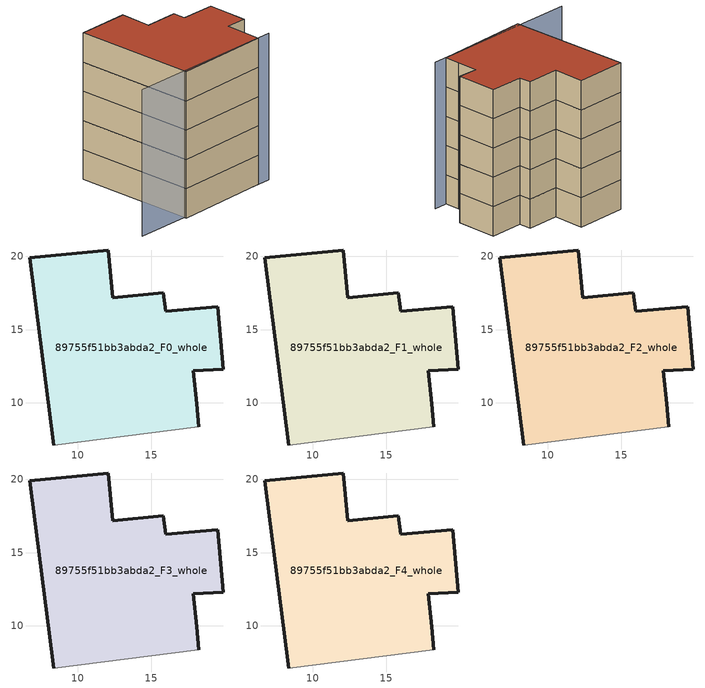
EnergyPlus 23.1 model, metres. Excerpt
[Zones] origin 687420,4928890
89755f51bb3abda2_F0_whole
 floor ground (EU_floor_Construction): 19.51,16.55 19.91,12.31 17.86,12.18 18.08,9.94 18.24,8.37 8.34,7.14 6.7,19.88 12.05,20.42 12.37,17.17 15.81,17.52 15.98,16.23 z0
 wall outside (EU_wall_Construction): 18.24,8.37 18.08,9.94 17.86,12.18 19.91,12.31 19.51,16.55 15.98,16.23 15.81,17.52 12.37,17.17 12.05,20.42 6.7,19.88 8.34,7.14 z0:3
 wall adiabatic (EU_wall_Construction): 8.34,7.14 18.24,8.37 z0:3
89755f51bb3abda2_F1_whole
 floor to 89755f51bb3abda2_F0_whole (EU_floor_Construction): 19.51,16.55 19.91,12.31 17.86,12.18 18.08,9.94 18.24,8.37 8.34,7.14 6.7,19.88 12.05,20.42 12.37,17.17 15.81,17.52 15.98,16.23 z3
 wall outside (EU_wall_Construction): 18.24,8.37 18.08,9.94 17.86,12.18 19.91,12.31 19.51,16.55 15.98,16.23 15.81,17.52 12.37,17.17 12.05,20.42 6.7,19.88 8.34,7.14 z3:6
 wall adiabatic (EU_wall_Construction): 8.34,7.14 18.24,8.37 z3:6
89755f51bb3abda2_F2_whole
 floor to 89755f51bb3abda2_F1_whole (EU_floor_Construction): 19.51,16.55 19.91,12.31 17.86,12.18 18.08,9.94 18.24,8.37 8.34,7.14 6.7,19.88 12.05,20.42 12.37,17.17 15.81,17.52 15.98,16.23 z6
 wall outside (EU_wall_Construction): 18.24,8.37 18.08,9.94 17.86,12.18 19.91,12.31 19.51,16.55 15.98,16.23 15.81,17.52 12.37,17.17 12.05,20.42 6.7,19.88 8.34,7.14 z6:9
 wall adiabatic (EU_wall_Construction): 8.34,7.14 18.24,8.37 z6:9
89755f51bb3abda2_F3_whole
 floor to 89755f51bb3abda2_F2_whole (EU_floor_Construction): 19.51,16.55 19.91,12.31 17.86,12.18 18.08,9.94 18.24,8.37 8.34,7.14 6.7,19.88 12.05,20.42 12.37,17.17 15.81,17.52 15.98,16.23 z9
 wall outside (EU_wall_Construction): 18.24,8.37 18.08,9.94 17.86,12.18 19.91,12.31 19.51,16.55 15.98,16.23 15.81,17.52 12.37,17.17 12.05,20.42 6.7,19.88 8.34,7.14 z9:12
 wall adiabatic (EU_wall_Construction): 8.34,7.14 18.24,8.37 z9:12
89755f51bb3abda2_F4_whole
 floor to 89755f51bb3abda2_F3_whole (EU_floor_Construction): 19.51,16.55 19.91,12.31 17.86,12.18 18.08,9.94 18.24,8.37 8.34,7.14 6.7,19.88 12.05,20.42 12.37,17.17 15.81,17.52 15.98,16.23 z12
 wall outside (EU_wall_Construction): 18.24,8.37 18.08,9.94 17.86,12.18 19.91,12.31 19.51,16.55 15.98,16.23 15.81,17.52 12.37,17.17 12.05,20.42 6.7,19.88 8.34,7.14 z12:15
 wall adiabatic (EU_wall_Construction): 8.34,7.14 18.24,8.37 z12:15
 roof outside (EU_roof_Construction): 18.24,8.37 18.08,9.94 17.86,12.18 19.91,12.31 19.51,16.55 15.98,16.23 15.81,17.52 12.37,17.17 12.05,20.42 6.7,19.88 8.34,7.14 z15
shading: 2.69,6.86 19.66,8.51 z0:15
[Building]
EU S2 Campaign: North Axis=0; Terrain=City; Solar Distribution=FullExterior
[Site:Location]
Bologna: Latitude=44.5; Longitude=11.25; Time Zone=1; Elevation=37
[SizingPeriod:WeatherFileDays]
AnnualSizingPeriod: Begin Month=1; Begin Day of Month=1; End Month=12; End Day of Month=31; Day of Week for Start Day=Monday; Use Weather File Daylight Saving Period=No; Use Weather File Rain and Snow Indicators=No
[MATERIAL]
EU_InternalMass_Material: Roughness=MediumRough; Thickness=0.1; Conductivity=1; Density=1800; Specific Heat=900; Thermal Absorptance=0.9; Solar Absorptance=0.7; Visible Absorptance=0.7
[MATERIAL:NOMASS] Roughness=MediumRough; Thermal Absorptance=0.9; Solar Absorptance=0.7; Visible Absorptance=0.7
Name | Thermal Resistance
EU_wall_NoMass | 0.905828
EU_roof_NoMass | 0.37593
EU_floor_NoMass | 0.67114
[CONSTRUCTION]
EU_wall_Construction: EU_wall_NoMass
EU_roof_Construction: EU_roof_NoMass
EU_floor_Construction: EU_floor_NoMass
EU_InternalMass_Construction: EU_InternalMass_Material
[ZONE] Type=1; Multiplier=1; Ceiling Height=autocalculate; Floor Area=autocalculate; Part of Total Floor Area=Yes
Name | Volume
89755f51bb3abda2_F0_whole | 359.589
89755f51bb3abda2_F1_whole; 89755f51bb3abda2_F2_whole; 89755f51bb3abda2_F3_whole; 89755f51bb3abda2_F4_whole | 359.592
[INTERNALMASS] Construction=EU_InternalMass_Construction; Surface Area=119.863
Name | Zone or ZoneList
89755f51bb3abda2_F0_whole_EU_InternalMass | 89755f51bb3abda2_F0_whole
89755f51bb3abda2_F1_whole_EU_InternalMass | 89755f51bb3abda2_F1_whole
89755f51bb3abda2_F2_whole_EU_InternalMass | 89755f51bb3abda2_F2_whole
89755f51bb3abda2_F3_whole_EU_InternalMass | 89755f51bb3abda2_F3_whole
89755f51bb3abda2_F4_whole_EU_InternalMass | 89755f51bb3abda2_F4_whole
[OTHEREQUIPMENT] Fuel Type=Electricity; Design Level Calculation Method=Watts/Area; Power per Zone Floor Area=1; Fraction Latent=0; Fraction Radiant=0; Fraction Lost=0; Carbon Dioxide Generation Rate=0; EndUse Subcategory=EU_Step8_InternalGains
Name | Zone or ZoneList or Space or SpaceList | Schedule
EU_Step8_InternalGain_89755f51bb3abda2_F0_whole_f000 | 89755f51bb3abda2_F0_whole | EU_Step8_GainSchedule_89755f51bb3abda2_F0_whole_f000
EU_Step8_InternalGain_89755f51bb3abda2_F1_whole_f000 | 89755f51bb3abda2_F1_whole | EU_Step8_GainSchedule_89755f51bb3abda2_F1_whole_f000
EU_Step8_InternalGain_89755f51bb3abda2_F2_whole_f000 | 89755f51bb3abda2_F2_whole | EU_Step8_GainSchedule_89755f51bb3abda2_F2_whole_f000
EU_Step8_InternalGain_89755f51bb3abda2_F3_whole_f000 | 89755f51bb3abda2_F3_whole | EU_Step8_GainSchedule_89755f51bb3abda2_F3_whole_f000
EU_Step8_InternalGain_89755f51bb3abda2_F4_whole_f000 | 89755f51bb3abda2_F4_whole | EU_Step8_GainSchedule_89755f51bb3abda2_F4_whole_f000
[ZONEVENTILATION:DESIGNFLOWRATE] Schedule=EU_AlwaysOn; Design Flow Rate Calculation Method=AirChanges/Hour; Air Changes per Hour=0.73129; Ventilation Type=Natural; Fan Pressure Rise=0; Fan Total Efficiency=1; Constant Term Coefficient=1; Temperature Term Coefficient=0; Velocity Term Coefficient=0; Velocity Squared Term Coefficient=0; Minimum Indoor Temperature=-100; Maximum Indoor Temperature=100; Delta Temperature=-100; Minimum Outdoor Temperature=-100; Maximum Outdoor Temperature=100; Maximum Wind Speed=40
Name | Zone or ZoneList or Space or SpaceList
EU_ConstantAir_89755f51bb3abda2_F0_whole | 89755f51bb3abda2_F0_whole
EU_ConstantAir_89755f51bb3abda2_F1_whole | 89755f51bb3abda2_F1_whole
EU_ConstantAir_89755f51bb3abda2_F2_whole | 89755f51bb3abda2_F2_whole
EU_ConstantAir_89755f51bb3abda2_F3_whole | 89755f51bb3abda2_F3_whole
EU_ConstantAir_89755f51bb3abda2_F4_whole | 89755f51bb3abda2_F4_whole
[HVACTEMPLATE:THERMOSTAT] Constant Heating Setpoint=20; Constant Cooling Setpoint=50
EU_HeatOnly_89755f51bb3abda2_F0_whole; EU_HeatOnly_89755f51bb3abda2_F1_whole; EU_HeatOnly_89755f51bb3abda2_F2_whole; EU_HeatOnly_89755f51bb3abda2_F3_whole; EU_HeatOnly_89755f51bb3abda2_F4_whole
[HVACTEMPLATE:ZONE:IDEALLOADSAIRSYSTEM] System Availability Schedule=EU_AlwaysOn; Maximum Heating Supply Air Temperature=50; Minimum Cooling Supply Air Temperature=13; Maximum Heating Supply Air Humidity Ratio=0.0156; Minimum Cooling Supply Air Humidity Ratio=0.0077; Heating Limit=NoLimit; Cooling Limit=NoLimit; Heating Availability Schedule=EU_AlwaysOn; Cooling Availability Schedule=EU_CoolingOff; Dehumidification Control Type=ConstantSensibleHeatRatio; Cooling Sensible Heat Ratio=0.7; Dehumidification Setpoint=60; Humidification Control Type=None; Humidification Setpoint=30; Outdoor Air Method=None; Outdoor Air Flow Rate per Person=0.00944; Outdoor Air Flow Rate per Zone Floor Area=0; Outdoor Air Flow Rate per Zone=0; Demand Controlled Ventilation Type=None; Outdoor Air Economizer Type=NoEconomizer; Heat Recovery Type=None; Sensible Heat Recovery Effectiveness=0.7; Latent Heat Recovery Effectiveness=0.65
Name | Template Thermostat
89755f51bb3abda2_F0_whole | EU_HeatOnly_89755f51bb3abda2_F0_whole
89755f51bb3abda2_F1_whole | EU_HeatOnly_89755f51bb3abda2_F1_whole
89755f51bb3abda2_F2_whole | EU_HeatOnly_89755f51bb3abda2_F2_whole
89755f51bb3abda2_F3_whole | EU_HeatOnly_89755f51bb3abda2_F3_whole
89755f51bb3abda2_F4_whole | EU_HeatOnly_89755f51bb3abda2_F4_whole
[SIZING:ZONE] Zone Cooling Design Supply Air Temperature Input Method=SupplyAirTemperature; Zone Cooling Design Supply Air Temperature=13; Zone Heating Design Supply Air Temperature Input Method=SupplyAirTemperature; Zone Heating Design Supply Air Temperature=50; Zone Cooling Design Supply Air Humidity Ratio=0.008; Zone Heating Design Supply Air Humidity Ratio=0.008; Cooling Design Air Flow Method=DesignDay; Cooling Design Air Flow Rate=0; Cooling Minimum Air Flow per Zone Floor Area=0.000762; Cooling Minimum Air Flow=0; Cooling Minimum Air Flow Fraction=0.2; Heating Design Air Flow Method=DesignDay; Heating Design Air Flow Rate=0; Heating Maximum Air Flow per Zone Floor Area=0.002032; Heating Maximum Air Flow=0.141576; Heating Maximum Air Flow Fraction=0.3; Account for Dedicated Outdoor Air System=No; Dedicated Outdoor Air System Control Strategy=NeutralSupplyAir; Dedicated Outdoor Air Low Setpoint Temperature for Design=autosize; Dedicated Outdoor Air High Setpoint Temperature for Design=autosize; Zone Load Sizing Method=Sensible Load Only No Latent Load; Zone Latent Cooling Design Supply Air Humidity Ratio Input Method=HumidityRatioDifference; Zone Cooling Design Supply Air Humidity Ratio Difference=0.005; Zone Latent Heating Design Supply Air Humidity Ratio Input Method=HumidityRatioDifference; Zone Humidification Design Supply Air Humidity Ratio Difference=0.005
89755f51bb3abda2_F0_whole; 89755f51bb3abda2_F1_whole; 89755f51bb3abda2_F2_whole; 89755f51bb3abda2_F3_whole; 89755f51bb3abda2_F4_whole
[SCHEDULE:CONSTANT]
Name | Hourly Value
EU_AlwaysOn | 1
EU_CoolingOff | 0
[SCHEDULE:FILE] Column Number=1; Rows to Skip at Top=0; Number of Hours of Data=8760; Column Separator=Comma; Interpolate to Timestep=No; Minutes per Item=60; Adjust Schedule for Daylight Savings=Yes
Name | File
EU_Step8_GainSchedule_89755f51bb3abda2_F0_whole_f000 | ../../schedules/89755f51bb3abda2/89755f51bb3abda2_F0_whole_f000_gain.csv
EU_Step8_GainSchedule_89755f51bb3abda2_F1_whole_f000 | ../../schedules/89755f51bb3abda2/89755f51bb3abda2_F1_whole_f000_gain.csv
EU_Step8_GainSchedule_89755f51bb3abda2_F2_whole_f000 | ../../schedules/89755f51bb3abda2/89755f51bb3abda2_F2_whole_f000_gain.csv
EU_Step8_GainSchedule_89755f51bb3abda2_F3_whole_f000 | ../../schedules/89755f51bb3abda2/89755f51bb3abda2_F3_whole_f000_gain.csv
EU_Step8_GainSchedule_89755f51bb3abda2_F4_whole_f000 | ../../schedules/89755f51bb3abda2/89755f51bb3abda2_F4_whole_f000_gain.csv
